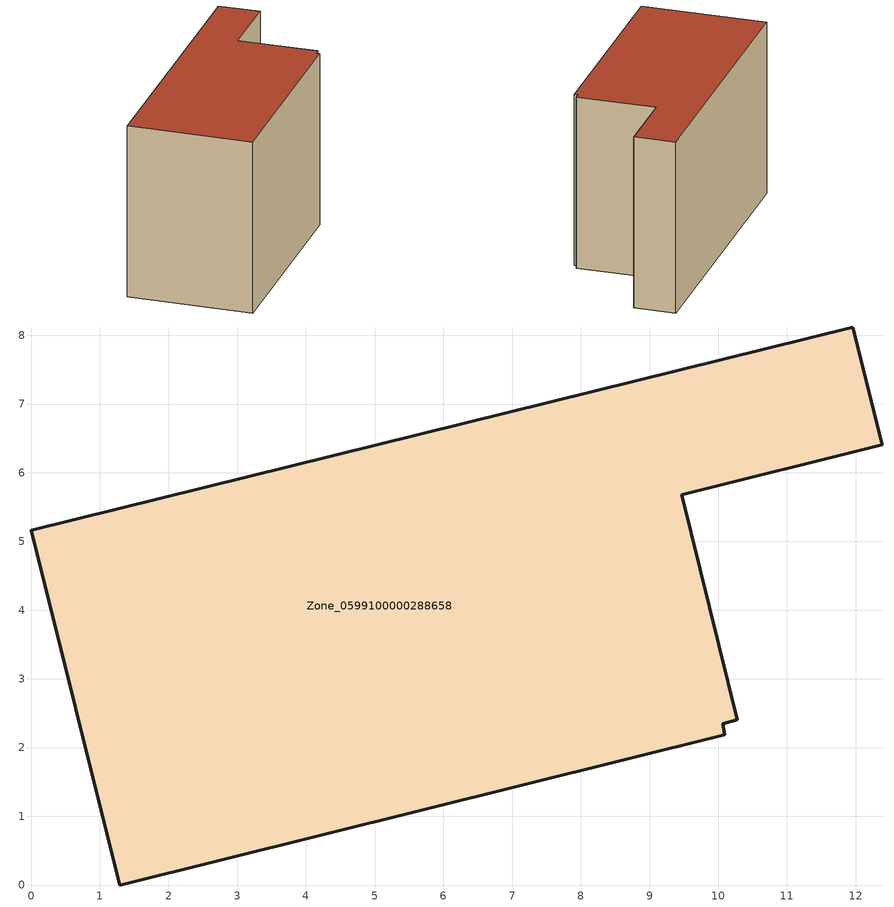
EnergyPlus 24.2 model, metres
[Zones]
Zone_0599100000288658
 floor ground (C_G): 10.06,2.35 10.09,2.19 1.29,0 0,5.16 11.96,8.12 12.39,6.41 9.47,5.68 10.28,2.4 z0
 wall outside (C_F): 11.96,8.12 0,5.16 1.29,0 10.09,2.19 10.06,2.35 10.28,2.4 9.47,5.68 12.39,6.41 11.96,8.12 z0:7.58
 roof outside (C_R): 10.09,2.19 10.06,2.35 10.28,2.4 9.47,5.68 12.39,6.41 11.96,8.12 0,5.16 1.29,0 z7.58
[BUILDING]
Pand.0599100000288658: North Axis=0; Terrain=City; Loads Convergence Tolerance Value=0.04; Temperature Convergence Tolerance Value=0.4; Solar Distribution=FullExterior; Maximum Number of Warmup Days=25; Minimum Number of Warmup Days=1
[Site:Location]
Rotterdam.The.Hague.AP_ZH_NLD Design_Conditions: Latitude=51.96; Longitude=4.45; Time Zone=1; Elevation=-4.5
[SITE:GROUNDTEMPERATURE:BUILDINGSURFACE]
18, 18, 18, 18, 18, 18, 18, 18, 18, 18, 18, 18
[MATERIAL] Thermal Absorptance=0.9; Solar Absorptance=0.7; Visible Absorptance=0.7
Name | Roughness | Thickness | Conductivity | Density | Specific Heat
G.TC.1975-1991 | MediumSmooth | 0.15 | 0.288461 | 540 | 1210
F.TC.1975-1991 | Rough | 0.3 | 0.230769 | 1920 | 840
R.TC.1975-1991 | MediumRough | 0.2 | 0.153846 | 1500 | 1000
[CONSTRUCTION]
C_G: G.TC.1975-1991
C_F: F.TC.1975-1991
C_R: R.TC.1975-1991
[ZONE]
Zone_0599100000288658: Type=1; Multiplier=1; Ceiling Height=Autocalculate; Volume=Autocalculate; Floor Area=autocalculate; Part of Total Floor Area=Yes
[ZONEINFILTRATION:DESIGNFLOWRATE]
Infil_Zone_0599100000288658: Zone or ZoneList or Space or SpaceList=Zone_0599100000288658; Schedule=AlwaysOn; Design Flow Rate Calculation Method=Flow/Area; Flow Rate per Floor Area=0.003; Constant Term Coefficient=1; Temperature Term Coefficient=0; Velocity Term Coefficient=0; Velocity Squared Term Coefficient=0
[HVACTEMPLATE:ZONE:IDEALLOADSAIRSYSTEM]
Zone_0599100000288658: Maximum Heating Supply Air Temperature=50; Minimum Cooling Supply Air Temperature=13; Maximum Heating Supply Air Humidity Ratio=0.0156; Minimum Cooling Supply Air Humidity Ratio=0.0077; Heating Limit=NoLimit; Cooling Limit=NoLimit; Dehumidification Control Type=ConstantSensibleHeatRatio; Cooling Sensible Heat Ratio=0.7; Dehumidification Setpoint=60; Humidification Control Type=None; Humidification Setpoint=30; Outdoor Air Method=None; Outdoor Air Flow Rate per Person=0.00944; Outdoor Air Flow Rate per Zone Floor Area=0; Outdoor Air Flow Rate per Zone=0; Demand Controlled Ventilation Type=None; Outdoor Air Economizer Type=NoEconomizer; Heat Recovery Type=None; Sensible Heat Recovery Effectiveness=0.7; Latent Heat Recovery Effectiveness=0.65
[ZONECONTROL:THERMOSTAT]
ThermostatControl_Zone_0599100000288658: Zone or ZoneList=Zone_0599100000288658; Control Type Schedule=DualSetpointControlType; Control 1=Thermostat_Zone_0599100000288658; Temperature Difference Between Cutout And Setpoint=0
[THERMOSTATSETPOINT:DUALSETPOINT]
Thermostat_Zone_0599100000288658: Heating Setpoint Temperature Schedule=HeatingSetpoint_Zone_0599100000288658; Cooling Setpoint Temperature Schedule=CoolingSetpoint_Zone_0599100000288658
[SCHEDULE:COMPACT]
HeatingSetpoint_Zone_0599100000288658: Through: 12/31, For: AllDays, Until: 24:00, 21
CoolingSetpoint_Zone_0599100000288658: Through: 12/31, For: AllDays, Until: 24:00, 24
DualSetpointControlType: Through: 12/31, For: AllDays, Until: 24:00, 4
AlwaysOn: Through: 12/31, For: AllDays, Until: 24:00, 1
